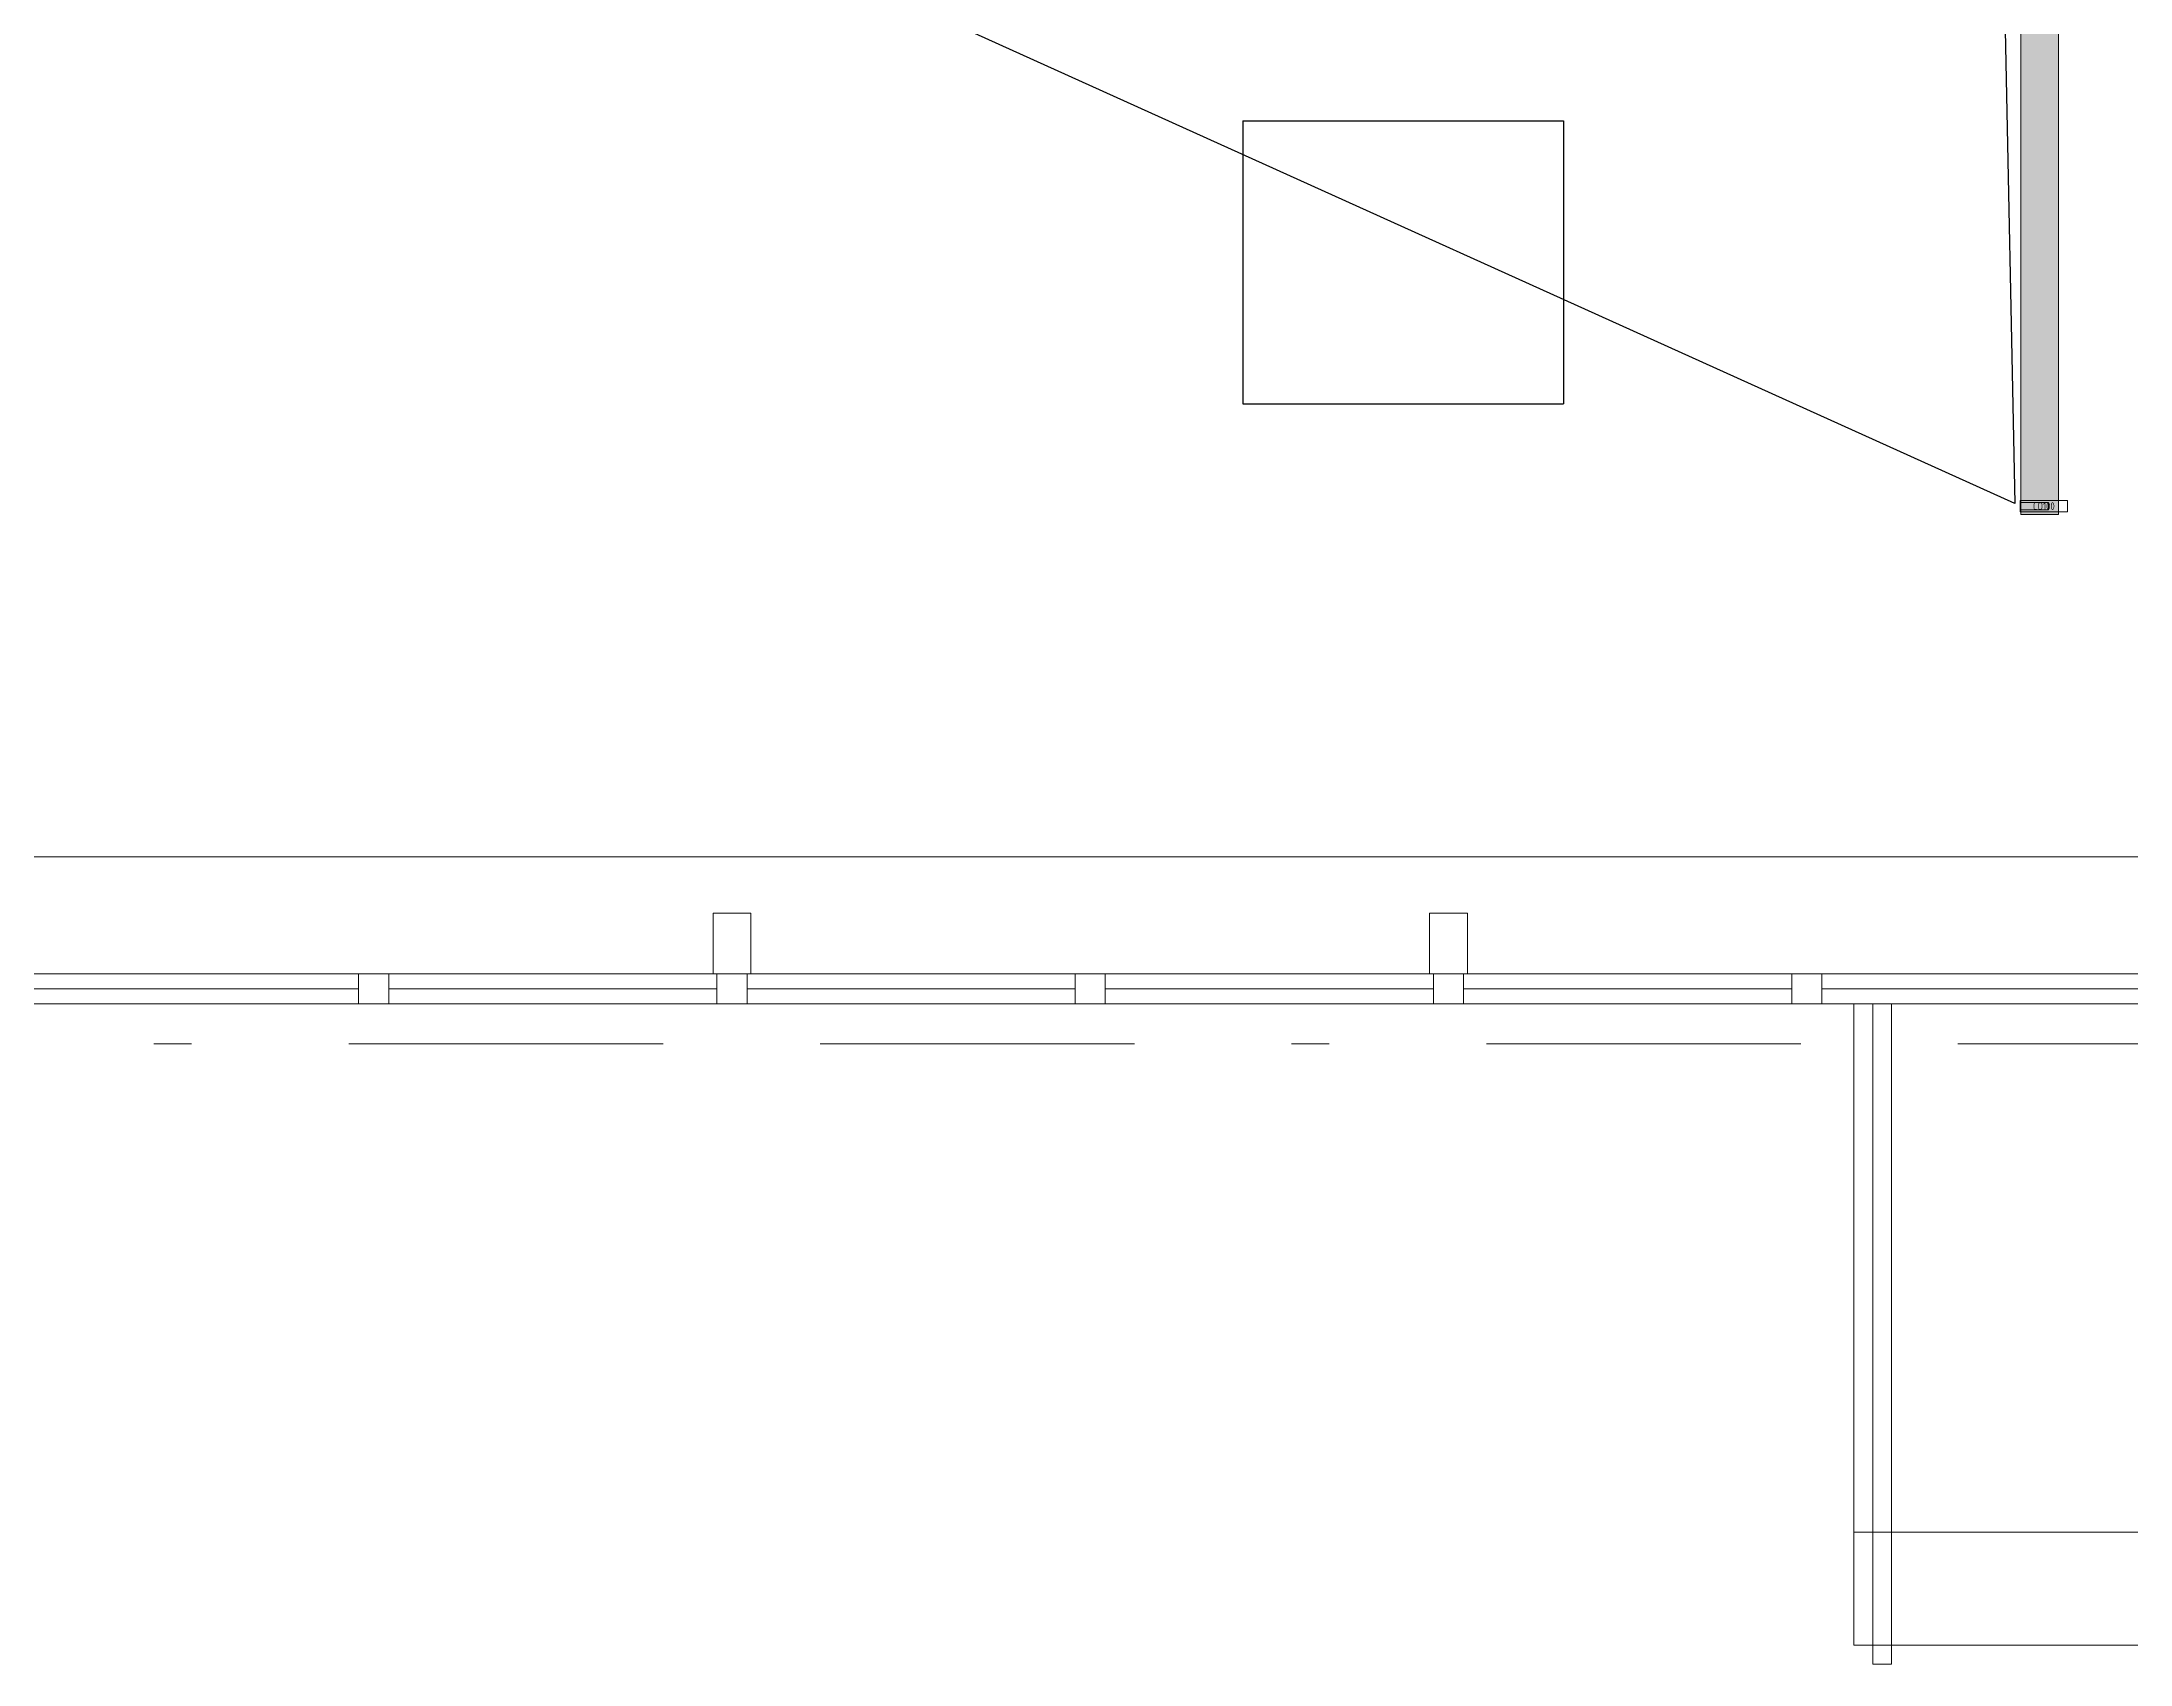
# Model space of a CAD drawing. Header units: metres. Extents: x -472 to 201, y -446 to -235.
# Drawn here: x -155.09 to -149.56, y -331.72 to -327.42 of the extents above; entities that cross this region are included whole.
import ezdxf
from ezdxf import colors
from ezdxf.entities.mleader import LeaderData, LeaderLine
from ezdxf.enums import TextEntityAlignment as Align
from ezdxf.math import Vec2, Vec3

# ---------------------------------------------------------------- set-up
doc = ezdxf.new("R2010")
doc.units = ezdxf.units.M
doc.header["$MEASUREMENT"] = 0
doc.linetypes.add('( Border )', pattern=[1.751, 0.5, -0.25, 0.5, -0.25, 0.001, -0.25])
doc.layers.add('Электрика', color=7, linetype='Continuous')
doc.styles.get("Standard").update_dxf_attribs({"font": 'txt.shx'})
doc.styles.add('Атрибут IEK', font='txt.shx', dxfattribs={"width": 0.8})

# ---------------------------------------------------------------- blocks, each defined once
blk = doc.blocks.new('*U15')
at = {"color": 7, "linetype": 'Continuous', "lineweight": 30}
for p, q in [((-0.425, 0.375), (-0.425, -0.375)), ((-0.425, 0.375), (0.425, 0.375)), ((0.425, 0.375), (0.425, -0.375)), ((-0.425, -0.375), (0.425, -0.375))]:
    blk.add_line(p, q, dxfattribs=at)
blk = doc.blocks.new('*U277')
at = {"linetype": 'ByBlock', "lineweight": 0, "transparency": 33554559}
h = blk.add_hatch(dxfattribs=at)
h.set_pattern_fill('SLOTPERF', color=0, scale=130, pattern_type=2)
h.set_pattern_definition([(0, (-1424.167, 32.5), (65, 54.1667), [86.6667, -43.3333]), (0, (-1424.167, 65), (65, 54.1667), [86.6667, -43.3333]), (90, (-1456.667, 43.333), (-65, 54.1667), [10.8333, -97.5]), (90, (-1435, 43.333), (-65, 54.1667), [10.8333, -97.5]), (45, (-1500, 6e-13), (65, 54.166667), [15.3205, -30.641, 15.3205, -857.9568]), (315, (-1435, 43.333), (65, -54.166667), [15.3205, -30.641, 15.3205, -857.9568])])
h.paths.add_polyline_path([(1500, 50), (-1500, 50), (-1500, -50), (1500, -50)])
at = {"color": 0, "linetype": 'ByBlock', "lineweight": -2}
blk.add_lwpolyline([(1500, 50), (-1500, 50), (-1500, -50), (1500, -50)], close=True, dxfattribs=at)
at = {"color": 0, "linetype": 'ByBlock', "lineweight": -2, "style": 'Атрибут IEK', "width": 0.8, "flags": 8}
blk.add_attdef('НАДПИСЬ', text='', height=20, dxfattribs=at).set_placement((100, 0), align=Align.MIDDLE_CENTER)
at = {"color": 0, "linetype": 'ByBlock', "lineweight": -2, "style": 'Атрибут IEK', "width": 0.8, "flags": 9}
for tag, p in [('АРТИКУЛ', (-1779.7, -119.7)), ('НАИМЕНОВАНИЕ', (-1779.7, -89.7))]:
    blk.add_attdef(tag, p, '', height=20, dxfattribs=at)
blk = doc.blocks.new('*U287')
at = {"color": 0, "linetype": 'ByBlock', "lineweight": -2}
for points in [[(-15, 0), (15, 0), (15, 125), (-15, 125), (-15, 0)], [(-10, 0), (-10, 75), (10, 75), (10, 0)]]:
    blk.add_lwpolyline(points, dxfattribs=at)
at = {"color": 0, "linetype": 'ByBlock', "lineweight": -2, "style": 'Атрибут IEK', "width": 0.8, "flags": 8}
blk.add_attdef('НАДПИСЬ', text='', height=20, rotation=90, dxfattribs=at).set_placement((0, 62.5), align=Align.MIDDLE_CENTER)
at = {"color": 0, "linetype": 'ByBlock', "lineweight": -2, "style": 'Атрибут IEK', "width": 0.8, "flags": 9}
for tag, p in [('АРТИКУЛ', (-279.7, -119.7)), ('НАИМЕНОВАНИЕ', (-279.7, -89.7))]:
    blk.add_attdef(tag, p, '', height=20, dxfattribs=at)

msp = doc.modelspace()

# ---------------------------------------------------------------- linework, layer by layer
at = {"color": 7, "linetype": 'Continuous', "lineweight": 0}
for p, q in [((-170.7844, -329.5804), (-149.5044, -329.5804)), ((-148.8294, -329.8904), (-170.7844, -329.8904)), ((-155.1244, -329.9304), (-154.2544, -329.9304)), ((-154.1744, -329.9304), (-153.3044, -329.9304)), ((-153.2244, -329.9304), (-152.3544, -329.9304)), ((-152.2744, -329.9304), (-151.4044, -329.9304)), ((-151.3244, -329.9304), (-150.4544, -329.9304)), ((-150.3744, -329.9304), (-149.5044, -329.9304)), ((-148.8294, -329.9704), (-158.1094, -329.9704)), ((-150.2894, -329.9704), (-150.2894, -331.6704)), ((-150.2394, -329.9704), (-150.2394, -331.7204)), ((-150.1894, -329.9704), (-150.1894, -331.7204)), ((-146.3894, -331.3704), (-150.2894, -331.3704)), ((-146.3894, -331.6704), (-150.2894, -331.6704)), ((-150.1894, -331.7204), (-150.2394, -331.7204))]:
    msp.add_line(p, q, dxfattribs=at)
at = {"color": 1, "linetype": '( Border )', "lineweight": 13, "ltscale": 1.666667}
msp.add_line((-146.1637, -330.0763), (-175.4797, -330.0763), dxfattribs=at)
at = {"color": 7, "linetype": 'Continuous', "lineweight": 13, "flags": 128}
for points in [[(-153.2144, -329.7304), (-153.2144, -329.8904), (-153.3144, -329.8904), (-153.3144, -329.7304), (-153.2144, -329.7304)], [(-151.3144, -329.7304), (-151.3144, -329.8904), (-151.4144, -329.8904), (-151.4144, -329.7304), (-151.3144, -329.7304)], [(-154.2544, -329.8904), (-154.1744, -329.8904), (-154.1744, -329.9704), (-154.2544, -329.9704), (-154.2544, -329.8904)], [(-153.3044, -329.8904), (-153.2244, -329.8904), (-153.2244, -329.9704), (-153.3044, -329.9704), (-153.3044, -329.8904)], [(-152.3544, -329.8904), (-152.2744, -329.8904), (-152.2744, -329.9704), (-152.3544, -329.9704), (-152.3544, -329.8904)], [(-151.4044, -329.8904), (-151.3244, -329.8904), (-151.3244, -329.9704), (-151.4044, -329.9704), (-151.4044, -329.8904)], [(-150.4544, -329.8904), (-150.3744, -329.8904), (-150.3744, -329.9704), (-150.4544, -329.9704), (-150.4544, -329.8904)]]:
    msp.add_lwpolyline(points, close=True, dxfattribs=at)

# ---------------------------------------------------------------- block references
at = {"linetype": 'ByBlock', "lineweight": 13}
ref = msp.add_blockref('*U277', (-149.7967, -327.1736), dxfattribs=dict(at, xscale=0.001, yscale=0.001, zscale=0.001, rotation=270))
ref.add_attrib('НАДПИСЬ', '*h50', dxfattribs={"color": 0, "linetype": 'ByBlock', "lineweight": -2, "height": 0.02, "rotation": 270, "style": 'Атрибут IEK', "width": 0.8}).set_placement((-149.7967, -327.2736), align=Align.MIDDLE_CENTER)
at = {"color": 7, "linetype": 'Continuous', "lineweight": 30}
msp.add_blockref('*U15', (-151.4844, -328.0055), dxfattribs=at)
at = {"linetype": 'ByBlock', "lineweight": 13}
ref = msp.add_blockref('*U287', (-149.8481, -328.6513), dxfattribs=dict(at, xscale=0.001, yscale=0.001, zscale=0.001, rotation=270))
ref.add_attrib('НАДПИСЬ', 'CO100', dxfattribs={"color": 0, "linetype": 'ByBlock', "lineweight": -2, "height": 0.02, "style": 'Атрибут IEK', "width": 0.8}).set_placement((-149.7856, -328.6513), align=Align.MIDDLE_CENTER)

# ---------------------------------------------------------------- leaders
at = {"layer": 'Электрика', "lineweight": 13}
ml = msp.add_multileader_mtext('Standard', dxfattribs=at)
ml.set_content('Лоток 100х50, \\Pкрепление С-образным подвесом, шаг 1.5м', color=256)
ml.set_leader_properties()
ml.build(insert=Vec2(0, 0))
ml.multileader.update_dxf_attribs({"text_right_attachment_type": 6, "dogleg_length": 0.36, "arrow_head_size": 0.18})
ctx = ml.context
ctx.base_point, ctx.char_height, ctx.arrow_head_size, ctx.landing_gap_size, ctx.plane_origin = Vec3(-157.9373, -324.8339), 0.18, 0.18, 0.09, Vec3(-159.9369, -329.8852)
ctx.right_attachment, ctx.text_align_type = 6, 2
notes = []
notes.append((ctx, [(0, (1, 1, 0), (-158.2973, -324.8339), (1, 0), 0.36, [(2, [(-149.9859, -322.583), (-149.8625, -328.6444)], 0, []), (4, [(-158.9274, -322.6089), (-159.0459, -322.705), (-159.0475, -329.5471)], 0, [])])]))
ctx.mtext.insert, ctx.mtext.width, ctx.mtext.alignment, ctx.mtext.flow_direction = Vec3(-151.1873, -324.7289), 10.739437, 3, 5
for ctx, leaders in notes:
    for number, flags, end, landing, length, lines in leaders:
        leader = LeaderData()
        leader.index, (leader.has_last_leader_line, leader.has_dogleg_vector, leader.attachment_direction) = number, flags
        leader.last_leader_point, leader.dogleg_vector, leader.dogleg_length = Vec3(end), Vec3(landing), length
        for number, points, colour, breaks in lines:
            line = LeaderLine()
            line.index, line.vertices, line.color, line.breaks = number, Vec3.list(points), colors.encode_raw_color(colour), breaks
            leader.lines.append(line)
        ctx.leaders.append(leader)

doc.saveas('drawing.dxf')
